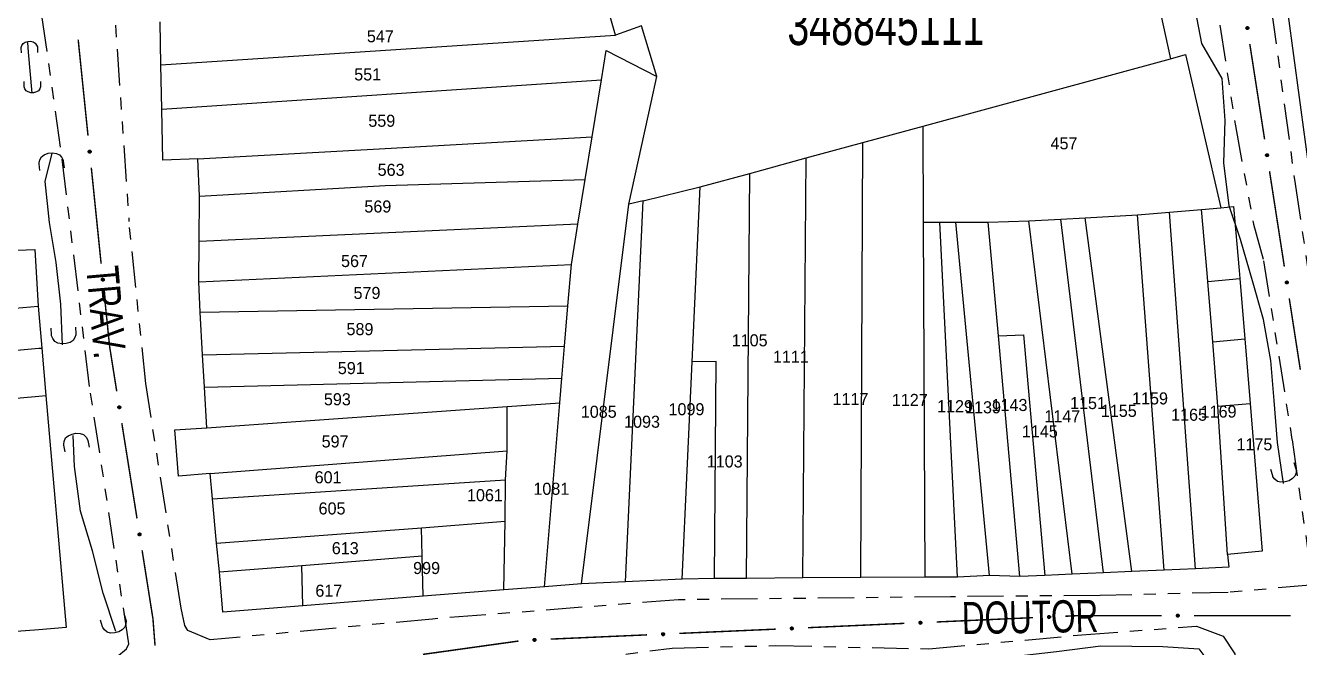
# Model space of a CAD drawing. Extents: x 203851 to 204958, y 4839055 to 4839989.
# Drawn here: x 204635.2 to 204793.5, y 4839349.2 to 4839426.6 of the extents above; entities that cross this region are included whole.
import ezdxf
from ezdxf.enums import TextEntityAlignment as Align

# ---------------------------------------------------------------- set-up
doc = ezdxf.new("R2010")
doc.units = 0
doc.header["$LTSCALE"] = 1.5
doc.header["$MEASUREMENT"] = 0
doc.linetypes.add('TRACO_05', pattern=[11, 7, -1, 0.5, -1, 0.5, -1])
doc.linetypes.add('TRACO_25', pattern=[8, 3, -1, 1, -1, 1, -1])
for name, color, linetype in [('CD_MALHA_LOTES', 7, 'CONTINUOUS'), ('CD_TXT_QUADRA', 2, 'CONTINUOUS'), ('HD-VALAS-DRENOS', 170, 'CONTINUOUS'), ('RU-QUADRA', 210, 'CONTINUOUS'), ('SV-BUEIRO-VALA', 7, 'CONTINUOUS'), ('SV-EIXO-RUA-N-PAV', 6, 'CONTINUOUS'), ('SV-PONTE-BUEIRO', 251, 'CONTINUOUS'), ('SV-RUA-NAO-PAV', 7, 'CONTINUOUS'), ('SV-TXT-RUA-N-PAV', 7, 'CONTINUOUS'), ('Th_NmrPort', 1, 'CONTINUOUS')]:
    doc.layers.add(name, color=color, linetype=linetype)
doc.styles.add('ARIAL', font='ARIAL.SHX')

# ---------------------------------------------------------------- blocks, each defined once
blk = doc.blocks.new('COD119', base_point=(204392.29, 4839324.84))
at = {"layer": 'SV-PONTE-BUEIRO'}
blk.add_lwpolyline([(204390.78, 4839322.84), (204390.78, 4839323.673333), (204390.78, 4839323.798333), (204390.905833, 4839324.131667), (204391.1575, 4839324.506667), (204391.535, 4839324.715), (204392.038333, 4839324.84), (204392.541667, 4839324.84), (204393.045, 4839324.715), (204393.4225, 4839324.506667), (204393.674167, 4839324.131667), (204393.8, 4839323.798333), (204393.8, 4839323.673333), (204393.8, 4839322.84)], dxfattribs=at)
blk = doc.blocks.new('COD120', base_point=(204091.84, 4839277.8))
at = {"layer": 'SV-PONTE-BUEIRO'}
blk.add_lwpolyline([(204090.84, 4839276.4), (204090.84, 4839276.983333), (204090.84, 4839277.070833), (204090.923333, 4839277.304167), (204091.09, 4839277.566667), (204091.34, 4839277.7125), (204091.673333, 4839277.8), (204092.006667, 4839277.8), (204092.34, 4839277.7125), (204092.59, 4839277.566667), (204092.756667, 4839277.304167), (204092.84, 4839277.070833), (204092.84, 4839276.983333), (204092.84, 4839276.4)], dxfattribs=at)

msp = doc.modelspace()

# ---------------------------------------------------------------- linework, layer by layer
at = {"layer": 'CD_MALHA_LOTES', "linetype": 'Continuous', "flags": 128}
for points in [[(204801.17, 4839365.7), (204794.91, 4839407.16), (204787.15, 4839464.67), (204780.73, 4839513.09), (204829.52, 4839518.93), (204843.04, 4839511.73), (204897.05, 4839446.86), (204923.6, 4839412.88), (204935.86, 4839376.04)], [(204770.29, 4839455.19), (204777.46, 4839422.43)], [(204708.5, 4839425.38), (204707.1, 4839430.33)], [(204652.01, 4839421.69), (204651.91, 4839427.03)], [(204713.65, 4839420.24), (204711.72, 4839426.52), (204708.5, 4839425.38)], [(204652.01, 4839421.69), (204708.5, 4839425.38)], [(204706.75, 4839419.82), (204707.34, 4839423.45)], [(204707.34, 4839423.45), (204713.65, 4839420.24)], [(204777.46, 4839422.43), (204779.31, 4839422.94), (204783.72, 4839403.91)], [(204652.12, 4839416.18), (204652.01, 4839421.69)], [(204746.73, 4839414.04), (204777.46, 4839422.43)], [(204652.12, 4839416.18), (204706.75, 4839419.82)], [(204705.61, 4839412.72), (204706.75, 4839419.82)], [(204712.93, 4839416.97), (204713.65, 4839420.24)], [(204652.25, 4839409.82), (204652.12, 4839416.18)], [(204710.15, 4839404.35), (204712.93, 4839416.97)], [(204739.22, 4839412), (204746.73, 4839414.04)], [(204746.78, 4839402.11), (204746.73, 4839414.04)], [(204679.86, 4839411.27), (204705.61, 4839412.72)], [(204704.73, 4839407.41), (204705.61, 4839412.72)], [(204732.2, 4839410.09), (204739.22, 4839412)], [(204738.97, 4839357.91), (204739.22, 4839412)], [(204656.6, 4839409.97), (204652.25, 4839409.82)], [(204656.6, 4839409.97), (204679.86, 4839411.27)], [(204656.79, 4839405.34), (204656.6, 4839409.97)], [(204725.18, 4839408.18), (204732.2, 4839410.09)], [(204731.79, 4839357.87), (204732.2, 4839410.09)], [(204656.79, 4839405.34), (204679.89, 4839406.65), (204704.73, 4839407.41)], [(204703.83, 4839401.88), (204704.73, 4839407.41)], [(204719.03, 4839406.51), (204725.18, 4839408.18)], [(204724.79, 4839357.82), (204725.18, 4839408.18)], [(204656.76, 4839399.69), (204656.79, 4839405.34)], [(204711.94, 4839404.75), (204719.03, 4839406.51)], [(204718.02, 4839384.76), (204719.03, 4839406.51)], [(204704.26, 4839357.15), (204710.15, 4839404.35)], [(204709.75, 4839357.41), (204711.94, 4839404.75)], [(204711.94, 4839404.75), (204710.15, 4839404.35)], [(204777.34, 4839403.36), (204781.32, 4839403.68)], [(204781.32, 4839403.68), (204783.72, 4839403.91)], [(204782.1, 4839394.72), (204782.02, 4839395.75), (204781.32, 4839403.68)], [(204783.72, 4839403.91), (204785.3, 4839404.06)], [(204785.3, 4839404.06), (204786, 4839396.09), (204786.08, 4839395.09)], [(204703.83, 4839401.88), (204656.76, 4839399.69)], [(204703.01, 4839396.84), (204703.83, 4839401.88)], [(204746.78, 4839402.11), (204748.78, 4839402.11)], [(204746.97, 4839357.96), (204746.78, 4839402.11)], [(204748.78, 4839402.11), (204750.79, 4839402.11)], [(204750.97, 4839357.99), (204748.78, 4839402.11)], [(204750.79, 4839402.11), (204754.82, 4839402.13)], [(204754.96, 4839358.18), (204750.79, 4839402.11)], [(204754.82, 4839402.13), (204759.84, 4839402.28)], [(204756.08, 4839387.97), (204754.82, 4839402.13)], [(204759.84, 4839402.28), (204763.84, 4839402.5)], [(204765.24, 4839358.34), (204759.84, 4839402.28)], [(204763.84, 4839402.5), (204766.85, 4839402.66)], [(204769.14, 4839358.51), (204763.84, 4839402.5)], [(204766.85, 4839402.66), (204773.35, 4839403.01)], [(204772.65, 4839358.66), (204766.85, 4839402.66)], [(204773.35, 4839403.01), (204777.34, 4839403.36)], [(204776.65, 4839358.84), (204773.35, 4839403.01)], [(204780.56, 4839359.01), (204777.34, 4839403.36)], [(204634.2, 4839398.63), (204636.33, 4839398.7)], [(204636.33, 4839398.7), (204636.75, 4839391.66)], [(204656.73, 4839394.7), (204656.76, 4839399.69)], [(204656.73, 4839394.7), (204703.01, 4839396.84)], [(204702.59, 4839391.72), (204703.01, 4839396.84)], [(204656.89, 4839390.94), (204656.73, 4839394.7)], [(204782.1, 4839394.72), (204786.08, 4839395.09)], [(204782.7, 4839387.24), (204782.1, 4839394.72)], [(204786.08, 4839395.09), (204786.69, 4839387.62)], [(204590.98, 4839387.67), (204636.75, 4839391.66)], [(204636.75, 4839391.66), (204636.83, 4839390.7)], [(204656.89, 4839390.94), (204702.59, 4839391.72)], [(204657.18, 4839385.61), (204656.89, 4839390.94)], [(204702.17, 4839386.71), (204702.59, 4839391.72)], [(204636.83, 4839390.7), (204637.2, 4839386.46)], [(204756.08, 4839387.97), (204759.18, 4839388.1), (204761.85, 4839358.19)], [(204758.74, 4839358.05), (204756.08, 4839387.97)], [(204782.7, 4839387.24), (204786.69, 4839387.62)], [(204786.69, 4839387.62), (204787.34, 4839379.56)], [(204600.17, 4839383.1), (204636.83, 4839386.43)], [(204636.83, 4839386.43), (204637.2, 4839386.46)], [(204637.2, 4839386.46), (204637.72, 4839380.55)], [(204657.18, 4839385.61), (204702.17, 4839386.71)], [(204701.84, 4839382.7), (204702.17, 4839386.71)], [(204783.35, 4839379.23), (204782.7, 4839387.24)], [(204657.41, 4839381.61), (204657.18, 4839385.61)], [(204716.78, 4839357.74), (204718.02, 4839384.76)], [(204720.79, 4839357.8), (204721, 4839384.8), (204718.02, 4839384.76)], [(204657.41, 4839381.61), (204701.84, 4839382.7)], [(204657.71, 4839376.56), (204657.41, 4839381.61)], [(204701.58, 4839379.64), (204701.84, 4839382.7)], [(204600.54, 4839377.24), (204636.83, 4839380.47)], [(204636.83, 4839380.47), (204637.72, 4839380.55)], [(204637.72, 4839380.55), (204640.24, 4839351.7), (204636.83, 4839351.44)], [(204657.71, 4839376.56), (204695.02, 4839379.21)], [(204695.02, 4839379.21), (204701.58, 4839379.64)], [(204695.03, 4839373.66), (204695.02, 4839379.21)], [(204699.68, 4839356.79), (204701.58, 4839379.64)], [(204783.35, 4839379.23), (204787.34, 4839379.56)], [(204784.54, 4839360.79), (204783.35, 4839379.23)], [(204787.34, 4839379.56), (204788.86, 4839361.2)], [(204658.12, 4839370.86), (204654.2, 4839370.53), (204653.72, 4839376.28), (204657.71, 4839376.56)], [(204658.12, 4839370.86), (204695.03, 4839373.66)], [(204694.83, 4839370.07), (204695.03, 4839373.66)], [(204658.41, 4839367.71), (204658.12, 4839370.86)], [(204658.41, 4839367.71), (204694.83, 4839370.07)], [(204694.78, 4839364.93), (204694.83, 4839370.07)], [(204658.93, 4839362.22), (204658.41, 4839367.71)], [(204658.93, 4839362.22), (204684.4, 4839364.11)], [(204684.4, 4839364.11), (204694.78, 4839364.93)], [(204684.49, 4839360.61), (204684.4, 4839364.11)], [(204694.63, 4839356.39), (204694.78, 4839364.93)], [(204659.27, 4839358.62), (204658.93, 4839362.22)], [(204788.86, 4839361.2), (204784.54, 4839360.79)], [(204784.54, 4839360.79), (204784.7, 4839359.21)], [(204659.27, 4839358.62), (204669.51, 4839359.43)], [(204669.51, 4839359.43), (204684.49, 4839360.61)], [(204669.64, 4839354.42), (204669.51, 4839359.43)], [(204684.61, 4839355.6), (204684.49, 4839360.61)], [(204784.7, 4839359.21), (204780.56, 4839359.01)], [(204659.71, 4839353.64), (204659.27, 4839358.62)], [(204716.78, 4839357.74), (204709.75, 4839357.41)], [(204720.79, 4839357.8), (204716.78, 4839357.74)], [(204724.79, 4839357.82), (204720.79, 4839357.8)], [(204731.79, 4839357.87), (204724.79, 4839357.82)], [(204738.97, 4839357.91), (204731.79, 4839357.87)], [(204746.97, 4839357.96), (204738.97, 4839357.91)], [(204750.97, 4839357.99), (204746.97, 4839357.96)], [(204754.96, 4839358.18), (204750.97, 4839357.99)], [(204758.74, 4839358.05), (204754.96, 4839358.18)], [(204761.85, 4839358.19), (204758.74, 4839358.05)], [(204765.24, 4839358.34), (204761.85, 4839358.19)], [(204769.14, 4839358.51), (204765.24, 4839358.34)], [(204772.65, 4839358.66), (204769.14, 4839358.51)], [(204776.65, 4839358.84), (204772.65, 4839358.66)], [(204780.56, 4839359.01), (204776.65, 4839358.84)], [(204694.63, 4839356.39), (204684.61, 4839355.6)], [(204699.68, 4839356.79), (204694.63, 4839356.39)], [(204704.26, 4839357.15), (204699.68, 4839356.79)], [(204709.75, 4839357.41), (204704.26, 4839357.15)], [(204669.64, 4839354.42), (204659.71, 4839353.64)], [(204684.61, 4839355.6), (204669.64, 4839354.42)], [(204636.83, 4839351.44), (204611.2, 4839349.53)]]:
    msp.add_lwpolyline(points, dxfattribs=at)
at = {"layer": 'HD-VALAS-DRENOS', "linetype": 'TRACO_05'}
for points in [[(204791.49, 4839369.61, 2.32), (204790.75, 4839374.73, 2.49), (204790.33, 4839379.93, 2.49), (204789.94, 4839384.92, 2.49), (204789.02, 4839389.99, 2.49), (204787.66, 4839394.83, 2.49), (204786.16, 4839399.94, 2.49), (204784.75, 4839404.16, 2.49), (204784.1, 4839409.48, 2.49), (204784.26, 4839414.76, 2.49), (204783.87, 4839419.98, 2.49), (204781.34, 4839424.31, 2.49), (204780.37, 4839429.51, 2.49), (204779.29, 4839435, 2.49), (204778.52, 4839440.2, 2.55), (204777.69, 4839445.54, 2.65), (204777.16, 4839450.58, 2.69), (204776.59, 4839455.96, 2.69), (204775.89, 4839461.22, 2.69), (204775.07, 4839466.38, 2.69), (204774.28, 4839471.33, 2.69), (204773.66, 4839476.38, 2.69)], [(204636.01, 4839418.15, 5.24), (204635.54, 4839423.24, 5.22), (204635.46, 4839424.44, 5.22)], [(204639.77, 4839386.85, 3.89), (204639.56, 4839391.9, 3.89), (204638.98, 4839397.1, 3.89), (204638.18, 4839402.05, 3.89), (204637.64, 4839407.18, 3.89), (204638.48, 4839410.7, 3.91)], [(204646.4, 4839351.2, 3.87), (204644.85, 4839355.98, 3.83), (204643.51, 4839361.24, 3.83), (204642.02, 4839366.18, 3.83), (204641.27, 4839371.72, 3.83), (204641.12, 4839375.58, 3.83)], [(204749.57, 4839347.57, 3.34), (204755.7, 4839347.86, 3.33), (204763.28, 4839348.72, 3.01), (204768.81, 4839349.42, 2.95), (204776.49, 4839349.34, 2.95), (204780.97, 4839349.08, 2.95), (204782.08, 4839347.56, 2.94), (204782.36, 4839346.27, 2.94), (204783.15, 4839335.13, 2.94), (204784.12, 4839328.39, 2.84)]]:
    msp.add_polyline3d(points, dxfattribs=at)
at = {"layer": 'RU-QUADRA', "linetype": 'Continuous', "flags": 128}
msp.add_lwpolyline([(204780.73, 4839513.09), (204829.52, 4839518.93), (204843.04, 4839511.73), (204897.05, 4839446.86), (204923.6, 4839412.88), (204935.86, 4839376.04), (204909.8, 4839373.97), (204891.59, 4839372.52), (204878.95, 4839371.51), (204871.32, 4839371.02), (204830.12, 4839367.56), (204819.91, 4839366.76), (204801.17, 4839365.7), (204794.91, 4839407.16), (204787.15, 4839464.67)], close=True, dxfattribs=at)
for points in [[(204770.29, 4839455.19), (204777.46, 4839422.43), (204779.31, 4839422.94), (204783.72, 4839403.91), (204785.3, 4839404.06), (204786, 4839396.09), (204786.08, 4839395.09), (204786.69, 4839387.62), (204787.34, 4839379.56), (204788.86, 4839361.2), (204784.54, 4839360.79), (204784.7, 4839359.21), (204780.56, 4839359.01), (204776.65, 4839358.84), (204772.65, 4839358.66), (204769.14, 4839358.51), (204765.24, 4839358.34), (204761.85, 4839358.19), (204758.74, 4839358.05), (204754.96, 4839358.18), (204750.97, 4839357.99), (204746.97, 4839357.96), (204738.97, 4839357.91), (204731.79, 4839357.87), (204724.79, 4839357.82), (204720.79, 4839357.8), (204716.78, 4839357.74), (204709.75, 4839357.41), (204704.26, 4839357.15), (204699.68, 4839356.79), (204694.63, 4839356.39), (204684.61, 4839355.6), (204669.64, 4839354.42), (204659.71, 4839353.64), (204659.27, 4839358.62), (204658.93, 4839362.22), (204658.41, 4839367.71), (204658.12, 4839370.86), (204654.2, 4839370.53), (204653.72, 4839376.28), (204657.71, 4839376.56), (204657.41, 4839381.61), (204657.18, 4839385.61), (204656.89, 4839390.94), (204656.73, 4839394.7), (204656.76, 4839399.69), (204656.79, 4839405.34), (204656.6, 4839409.97), (204652.25, 4839409.82), (204652.12, 4839416.18), (204652.01, 4839421.69), (204651.91, 4839427.03)], [(204634.2, 4839398.63), (204636.33, 4839398.7), (204636.75, 4839391.66), (204636.83, 4839390.7), (204637.2, 4839386.46), (204637.72, 4839380.55), (204640.24, 4839351.7), (204636.83, 4839351.44), (204611.2, 4839349.53)]]:
    msp.add_lwpolyline(points, dxfattribs=at)
at = {"layer": 'SV-EIXO-RUA-N-PAV'}
for points in [[(204787.09, 4839426.4), (204787.13, 4839426.37), (204787.15, 4839426.34), (204787.17, 4839426.3), (204787.18, 4839426.27), (204787.18, 4839426.23), (204787.17, 4839426.2), (204787.16, 4839426.16), (204787.13, 4839426.12), (204787.1, 4839426.09), (204787.06, 4839426.07), (204787.03, 4839426.07), (204786.99, 4839426.06), (204786.96, 4839426.07), (204786.92, 4839426.09), (204786.88, 4839426.12), (204786.85, 4839426.15), (204786.84, 4839426.18), (204786.83, 4839426.22), (204786.83, 4839426.25), (204786.83, 4839426.29), (204786.85, 4839426.33), (204786.88, 4839426.37), (204786.91, 4839426.39), (204786.94, 4839426.41), (204786.98, 4839426.42), (204787.01, 4839426.42), (204787.05, 4839426.41), (204787.09, 4839426.4)], [(204643.25, 4839411.03), (204643.29, 4839411), (204643.32, 4839410.96), (204643.33, 4839410.93), (204643.33, 4839410.89), (204643.34, 4839410.86), (204643.33, 4839410.82), (204643.31, 4839410.79), (204643.28, 4839410.75), (204643.25, 4839410.72), (204643.21, 4839410.71), (204643.18, 4839410.7), (204643.14, 4839410.7), (204643.11, 4839410.71), (204643.07, 4839410.73), (204643.03, 4839410.76), (204643, 4839410.79), (204642.99, 4839410.82), (204642.98, 4839410.86), (204642.98, 4839410.9), (204642.99, 4839410.93), (204643.01, 4839410.97), (204643.04, 4839411.01), (204643.07, 4839411.03), (204643.11, 4839411.05), (204643.14, 4839411.05), (204643.18, 4839411.05), (204643.21, 4839411.05), (204643.25, 4839411.03)], [(204789.54, 4839410.59), (204789.58, 4839410.56), (204789.61, 4839410.53), (204789.62, 4839410.49), (204789.63, 4839410.46), (204789.63, 4839410.42), (204789.63, 4839410.39), (204789.61, 4839410.35), (204789.58, 4839410.31), (204789.55, 4839410.28), (204789.52, 4839410.26), (204789.48, 4839410.26), (204789.45, 4839410.25), (204789.41, 4839410.26), (204789.37, 4839410.28), (204789.33, 4839410.3), (204789.3, 4839410.34), (204789.29, 4839410.37), (204789.28, 4839410.4), (204789.28, 4839410.44), (204789.28, 4839410.48), (204789.3, 4839410.52), (204789.33, 4839410.55), (204789.36, 4839410.58), (204789.39, 4839410.6), (204789.43, 4839410.6), (204789.46, 4839410.61), (204789.5, 4839410.6), (204789.54, 4839410.59)], [(204644.88, 4839395.11), (204644.92, 4839395.08), (204644.95, 4839395.05), (204644.96, 4839395.01), (204644.97, 4839394.98), (204644.97, 4839394.94), (204644.96, 4839394.91), (204644.94, 4839394.87), (204644.91, 4839394.83), (204644.88, 4839394.81), (204644.84, 4839394.79), (204644.81, 4839394.78), (204644.78, 4839394.78), (204644.74, 4839394.79), (204644.7, 4839394.81), (204644.66, 4839394.84), (204644.64, 4839394.87), (204644.62, 4839394.91), (204644.62, 4839394.94), (204644.62, 4839394.98), (204644.62, 4839395.01), (204644.64, 4839395.05), (204644.67, 4839395.09), (204644.71, 4839395.12), (204644.74, 4839395.13), (204644.77, 4839395.13), (204644.81, 4839395.14), (204644.85, 4839395.13), (204644.88, 4839395.11)], [(204791.99, 4839394.78), (204792.03, 4839394.75), (204792.06, 4839394.71), (204792.07, 4839394.68), (204792.08, 4839394.65), (204792.08, 4839394.61), (204792.08, 4839394.58), (204792.06, 4839394.54), (204792.04, 4839394.5), (204792, 4839394.47), (204791.97, 4839394.45), (204791.93, 4839394.44), (204791.9, 4839394.44), (204791.86, 4839394.45), (204791.82, 4839394.46), (204791.78, 4839394.49), (204791.76, 4839394.53), (204791.74, 4839394.56), (204791.73, 4839394.59), (204791.73, 4839394.63), (204791.74, 4839394.67), (204791.75, 4839394.7), (204791.78, 4839394.74), (204791.81, 4839394.77), (204791.85, 4839394.79), (204791.88, 4839394.79), (204791.91, 4839394.8), (204791.95, 4839394.79), (204791.99, 4839394.78)], [(204646.92, 4839379.25), (204646.96, 4839379.23), (204646.99, 4839379.19), (204647.01, 4839379.16), (204647.02, 4839379.13), (204647.02, 4839379.09), (204647.01, 4839379.06), (204647, 4839379.02), (204646.97, 4839378.98), (204646.93, 4839378.95), (204646.9, 4839378.93), (204646.87, 4839378.92), (204646.83, 4839378.92), (204646.8, 4839378.93), (204646.76, 4839378.94), (204646.72, 4839378.97), (204646.69, 4839379), (204646.67, 4839379.04), (204646.67, 4839379.07), (204646.66, 4839379.11), (204646.67, 4839379.14), (204646.68, 4839379.18), (204646.71, 4839379.22), (204646.75, 4839379.25), (204646.78, 4839379.26), (204646.81, 4839379.27), (204646.85, 4839379.27), (204646.88, 4839379.27), (204646.92, 4839379.25)], [(204649.44, 4839363.45), (204649.48, 4839363.42), (204649.51, 4839363.39), (204649.52, 4839363.36), (204649.53, 4839363.32), (204649.53, 4839363.29), (204649.53, 4839363.25), (204649.51, 4839363.22), (204649.48, 4839363.17), (204649.45, 4839363.15), (204649.42, 4839363.13), (204649.38, 4839363.12), (204649.35, 4839363.12), (204649.31, 4839363.13), (204649.27, 4839363.14), (204649.23, 4839363.17), (204649.2, 4839363.2), (204649.19, 4839363.24), (204649.18, 4839363.27), (204649.18, 4839363.31), (204649.18, 4839363.34), (204649.2, 4839363.38), (204649.23, 4839363.42), (204649.26, 4839363.45), (204649.29, 4839363.46), (204649.33, 4839363.47), (204649.36, 4839363.47), (204649.4, 4839363.47), (204649.44, 4839363.45)], [(204762.22, 4839353.13), (204762.26, 4839353.17), (204762.29, 4839353.19), (204762.33, 4839353.2), (204762.36, 4839353.2), (204762.4, 4839353.2), (204762.43, 4839353.19), (204762.47, 4839353.18), (204762.51, 4839353.14), (204762.53, 4839353.11), (204762.54, 4839353.07), (204762.55, 4839353.04), (204762.55, 4839353), (204762.54, 4839352.97), (204762.52, 4839352.93), (204762.48, 4839352.89), (204762.45, 4839352.87), (204762.41, 4839352.86), (204762.38, 4839352.85), (204762.34, 4839352.85), (204762.31, 4839352.86), (204762.27, 4839352.88), (204762.23, 4839352.92), (204762.21, 4839352.95), (204762.2, 4839352.99), (204762.19, 4839353.02), (204762.2, 4839353.06), (204762.2, 4839353.09), (204762.22, 4839353.13)], [(204778.23, 4839353.3), (204778.26, 4839353.34), (204778.3, 4839353.36), (204778.33, 4839353.37), (204778.37, 4839353.37), (204778.4, 4839353.37), (204778.44, 4839353.36), (204778.47, 4839353.34), (204778.51, 4839353.3), (204778.53, 4839353.26), (204778.54, 4839353.23), (204778.54, 4839353.19), (204778.54, 4839353.16), (204778.53, 4839353.12), (204778.51, 4839353.09), (204778.47, 4839353.05), (204778.44, 4839353.03), (204778.4, 4839353.02), (204778.37, 4839353.02), (204778.33, 4839353.02), (204778.3, 4839353.03), (204778.26, 4839353.05), (204778.23, 4839353.09), (204778.2, 4839353.12), (204778.19, 4839353.16), (204778.19, 4839353.19), (204778.19, 4839353.23), (204778.2, 4839353.26), (204778.23, 4839353.3)], [(204730.26, 4839351.71), (204730.29, 4839351.74), (204730.32, 4839351.77), (204730.36, 4839351.78), (204730.39, 4839351.78), (204730.43, 4839351.78), (204730.46, 4839351.77), (204730.5, 4839351.75), (204730.54, 4839351.72), (204730.56, 4839351.68), (204730.57, 4839351.65), (204730.58, 4839351.61), (204730.58, 4839351.58), (204730.57, 4839351.54), (204730.55, 4839351.51), (204730.51, 4839351.47), (204730.48, 4839351.45), (204730.44, 4839351.43), (204730.41, 4839351.43), (204730.37, 4839351.43), (204730.34, 4839351.44), (204730.3, 4839351.46), (204730.27, 4839351.49), (204730.24, 4839351.53), (204730.23, 4839351.56), (204730.23, 4839351.6), (204730.23, 4839351.63), (204730.23, 4839351.67), (204730.26, 4839351.71)], [(204746.24, 4839352.42), (204746.27, 4839352.45), (204746.31, 4839352.48), (204746.34, 4839352.49), (204746.38, 4839352.49), (204746.41, 4839352.49), (204746.45, 4839352.48), (204746.48, 4839352.46), (204746.52, 4839352.43), (204746.54, 4839352.39), (204746.56, 4839352.36), (204746.56, 4839352.32), (204746.56, 4839352.29), (204746.55, 4839352.25), (204746.53, 4839352.22), (204746.5, 4839352.18), (204746.46, 4839352.16), (204746.43, 4839352.15), (204746.39, 4839352.14), (204746.36, 4839352.14), (204746.32, 4839352.15), (204746.28, 4839352.17), (204746.25, 4839352.21), (204746.23, 4839352.24), (204746.21, 4839352.27), (204746.21, 4839352.31), (204746.21, 4839352.34), (204746.22, 4839352.38), (204746.24, 4839352.42)], [(204698.29, 4839350.29), (204698.32, 4839350.32), (204698.36, 4839350.35), (204698.39, 4839350.36), (204698.43, 4839350.36), (204698.46, 4839350.36), (204698.5, 4839350.35), (204698.53, 4839350.33), (204698.57, 4839350.3), (204698.59, 4839350.26), (204698.61, 4839350.23), (204698.61, 4839350.19), (204698.61, 4839350.16), (204698.6, 4839350.12), (204698.58, 4839350.08), (204698.55, 4839350.05), (204698.51, 4839350.02), (204698.48, 4839350.01), (204698.44, 4839350.01), (204698.4, 4839350.01), (204698.37, 4839350.02), (204698.33, 4839350.04), (204698.3, 4839350.07), (204698.27, 4839350.11), (204698.26, 4839350.14), (204698.26, 4839350.18), (204698.26, 4839350.21), (204698.27, 4839350.25), (204698.29, 4839350.29)], [(204714.27, 4839351), (204714.3, 4839351.03), (204714.34, 4839351.06), (204714.38, 4839351.07), (204714.41, 4839351.07), (204714.44, 4839351.07), (204714.48, 4839351.06), (204714.52, 4839351.04), (204714.55, 4839351.01), (204714.58, 4839350.97), (204714.59, 4839350.94), (204714.59, 4839350.9), (204714.59, 4839350.87), (204714.58, 4839350.83), (204714.56, 4839350.8), (204714.53, 4839350.76), (204714.49, 4839350.73), (204714.46, 4839350.72), (204714.42, 4839350.72), (204714.39, 4839350.72), (204714.35, 4839350.73), (204714.32, 4839350.75), (204714.28, 4839350.78), (204714.26, 4839350.82), (204714.25, 4839350.85), (204714.24, 4839350.89), (204714.24, 4839350.92), (204714.25, 4839350.96), (204714.27, 4839351)]]:
    msp.add_lwpolyline(points, close=True, dxfattribs=at)
for points in [[(204786.83, 4839426.29), (204786.88, 4839426.12)], [(204786.83, 4839426.27), (204786.86, 4839426.14)], [(204786.83, 4839426.25), (204786.85, 4839426.15)], [(204786.84, 4839426.3), (204786.9, 4839426.11)], [(204786.85, 4839426.33), (204786.92, 4839426.09)], [(204786.86, 4839426.34), (204786.94, 4839426.08)], [(204786.88, 4839426.37), (204786.96, 4839426.07)], [(204786.89, 4839426.38), (204786.97, 4839426.07)], [(204786.91, 4839426.39), (204786.99, 4839426.06)], [(204786.92, 4839426.4), (204787.01, 4839426.07)], [(204786.94, 4839426.41), (204787.03, 4839426.07)], [(204786.96, 4839426.41), (204787.04, 4839426.07)], [(204786.98, 4839426.42), (204787.06, 4839426.07)], [(204786.99, 4839426.41), (204787.08, 4839426.09)], [(204787.01, 4839426.42), (204787.1, 4839426.09)], [(204787.03, 4839426.41), (204787.11, 4839426.11)], [(204787.05, 4839426.41), (204787.13, 4839426.12)], [(204787.07, 4839426.41), (204787.14, 4839426.14)], [(204787.09, 4839426.4), (204787.16, 4839426.16)], [(204787.11, 4839426.38), (204787.17, 4839426.19)], [(204787.13, 4839426.37), (204787.17, 4839426.2)], [(204787.14, 4839426.35), (204787.17, 4839426.22)], [(204787.15, 4839426.34), (204787.18, 4839426.23)], [(204642.98, 4839410.9), (204643, 4839410.79)], [(204642.99, 4839410.93), (204643.03, 4839410.76)], [(204642.99, 4839410.91), (204643.02, 4839410.78)], [(204643, 4839410.94), (204643.05, 4839410.75)], [(204643.01, 4839410.97), (204643.07, 4839410.73)], [(204643.03, 4839410.98), (204643.09, 4839410.72)], [(204643.04, 4839411.01), (204643.11, 4839410.71)], [(204643.06, 4839411.02), (204643.12, 4839410.71)], [(204643.07, 4839411.03), (204643.14, 4839410.7)], [(204643.09, 4839411.04), (204643.16, 4839410.7)], [(204643.11, 4839411.05), (204643.18, 4839410.7)], [(204643.12, 4839411.05), (204643.19, 4839410.7)], [(204643.14, 4839411.05), (204643.21, 4839410.71)], [(204643.16, 4839411.05), (204643.23, 4839410.72)], [(204643.18, 4839411.05), (204643.25, 4839410.72)], [(204643.19, 4839411.05), (204643.26, 4839410.74)], [(204643.21, 4839411.05), (204643.28, 4839410.75)], [(204643.23, 4839411.04), (204643.29, 4839410.77)], [(204643.25, 4839411.03), (204643.31, 4839410.79)], [(204643.27, 4839411.01), (204643.32, 4839410.81)], [(204643.29, 4839411), (204643.33, 4839410.82)], [(204643.3, 4839410.98), (204643.33, 4839410.85)], [(204643.32, 4839410.96), (204643.34, 4839410.86)], [(204789.28, 4839410.48), (204789.33, 4839410.3)], [(204789.28, 4839410.45), (204789.32, 4839410.33)], [(204789.28, 4839410.44), (204789.3, 4839410.34)], [(204789.29, 4839410.49), (204789.35, 4839410.3)], [(204789.3, 4839410.52), (204789.37, 4839410.28)], [(204789.32, 4839410.53), (204789.39, 4839410.27)], [(204789.33, 4839410.55), (204789.41, 4839410.26)], [(204789.34, 4839410.57), (204789.43, 4839410.26)], [(204789.36, 4839410.58), (204789.45, 4839410.25)], [(204789.38, 4839410.59), (204789.46, 4839410.26)], [(204789.39, 4839410.6), (204789.48, 4839410.26)], [(204789.41, 4839410.6), (204789.5, 4839410.26)], [(204789.43, 4839410.6), (204789.52, 4839410.26)], [(204789.45, 4839410.6), (204789.53, 4839410.28)], [(204789.46, 4839410.61), (204789.55, 4839410.28)], [(204789.48, 4839410.6), (204789.57, 4839410.3)], [(204789.5, 4839410.6), (204789.58, 4839410.31)], [(204789.52, 4839410.59), (204789.6, 4839410.33)], [(204789.54, 4839410.59), (204789.61, 4839410.35)], [(204789.56, 4839410.57), (204789.62, 4839410.38)], [(204789.58, 4839410.56), (204789.63, 4839410.39)], [(204789.59, 4839410.54), (204789.63, 4839410.41)], [(204789.61, 4839410.53), (204789.63, 4839410.42)], [(204644.62, 4839395.01), (204644.66, 4839394.84)], [(204644.62, 4839394.99), (204644.65, 4839394.86)], [(204644.62, 4839394.98), (204644.64, 4839394.87)], [(204644.63, 4839395.03), (204644.68, 4839394.83)], [(204644.64, 4839395.05), (204644.7, 4839394.81)], [(204644.66, 4839395.07), (204644.72, 4839394.8)], [(204644.67, 4839395.09), (204644.74, 4839394.79)], [(204644.69, 4839395.1), (204644.76, 4839394.79)], [(204644.71, 4839395.12), (204644.78, 4839394.78)], [(204644.72, 4839395.12), (204644.79, 4839394.79)], [(204644.74, 4839395.13), (204644.81, 4839394.78)], [(204644.76, 4839395.13), (204644.82, 4839394.79)], [(204644.77, 4839395.13), (204644.84, 4839394.79)], [(204644.79, 4839395.13), (204644.86, 4839394.8)], [(204644.81, 4839395.14), (204644.88, 4839394.81)], [(204644.83, 4839395.13), (204644.9, 4839394.82)], [(204644.85, 4839395.13), (204644.91, 4839394.83)], [(204644.86, 4839395.12), (204644.93, 4839394.85)], [(204644.88, 4839395.11), (204644.94, 4839394.87)], [(204644.9, 4839395.09), (204644.95, 4839394.9)], [(204644.92, 4839395.08), (204644.96, 4839394.91)], [(204644.94, 4839395.06), (204644.96, 4839394.93)], [(204644.95, 4839395.05), (204644.97, 4839394.94)], [(204791.73, 4839394.64), (204791.77, 4839394.52)], [(204791.73, 4839394.63), (204791.76, 4839394.53)], [(204791.74, 4839394.67), (204791.78, 4839394.49)], [(204791.75, 4839394.7), (204791.82, 4839394.46)], [(204791.75, 4839394.68), (204791.8, 4839394.49)], [(204791.77, 4839394.72), (204791.84, 4839394.46)], [(204791.78, 4839394.74), (204791.86, 4839394.45)], [(204791.8, 4839394.75), (204791.88, 4839394.45)], [(204791.81, 4839394.77), (204791.9, 4839394.44)], [(204791.83, 4839394.78), (204791.92, 4839394.45)], [(204791.85, 4839394.79), (204791.93, 4839394.44)], [(204791.86, 4839394.79), (204791.95, 4839394.45)], [(204791.88, 4839394.79), (204791.97, 4839394.45)], [(204791.9, 4839394.79), (204791.99, 4839394.47)], [(204791.91, 4839394.8), (204792, 4839394.47)], [(204791.93, 4839394.79), (204792.02, 4839394.49)], [(204791.95, 4839394.79), (204792.04, 4839394.5)], [(204791.97, 4839394.78), (204792.05, 4839394.52)], [(204791.99, 4839394.78), (204792.06, 4839394.54)], [(204792.01, 4839394.76), (204792.07, 4839394.56)], [(204792.03, 4839394.75), (204792.08, 4839394.58)], [(204792.05, 4839394.73), (204792.08, 4839394.6)], [(204792.06, 4839394.71), (204792.08, 4839394.61)], [(204646.66, 4839379.11), (204646.69, 4839379)], [(204646.67, 4839379.14), (204646.72, 4839378.97)], [(204646.67, 4839379.12), (204646.7, 4839378.99)], [(204646.68, 4839379.18), (204646.76, 4839378.94)], [(204646.68, 4839379.16), (204646.74, 4839378.96)], [(204646.7, 4839379.2), (204646.78, 4839378.94)], [(204646.71, 4839379.22), (204646.8, 4839378.93)], [(204646.73, 4839379.23), (204646.81, 4839378.93)], [(204646.75, 4839379.25), (204646.83, 4839378.92)], [(204646.76, 4839379.25), (204646.85, 4839378.92)], [(204646.78, 4839379.26), (204646.87, 4839378.92)], [(204646.8, 4839379.27), (204646.88, 4839378.93)], [(204646.81, 4839379.27), (204646.9, 4839378.93)], [(204646.83, 4839379.27), (204646.92, 4839378.95)], [(204646.85, 4839379.27), (204646.93, 4839378.95)], [(204646.87, 4839379.27), (204646.95, 4839378.97)], [(204646.88, 4839379.27), (204646.97, 4839378.98)], [(204646.9, 4839379.26), (204646.98, 4839379)], [(204646.92, 4839379.25), (204647, 4839379.02)], [(204646.95, 4839379.24), (204647, 4839379.04)], [(204646.96, 4839379.23), (204647.01, 4839379.06)], [(204646.98, 4839379.21), (204647.01, 4839379.08)], [(204646.99, 4839379.19), (204647.02, 4839379.09)], [(204649.18, 4839363.34), (204649.23, 4839363.17)], [(204649.18, 4839363.32), (204649.22, 4839363.19)], [(204649.18, 4839363.31), (204649.2, 4839363.2)], [(204649.19, 4839363.36), (204649.25, 4839363.16)], [(204649.2, 4839363.38), (204649.27, 4839363.14)], [(204649.22, 4839363.4), (204649.29, 4839363.14)], [(204649.23, 4839363.42), (204649.31, 4839363.13)], [(204649.24, 4839363.43), (204649.33, 4839363.13)], [(204649.26, 4839363.45), (204649.35, 4839363.12)], [(204649.28, 4839363.45), (204649.36, 4839363.12)], [(204649.29, 4839363.46), (204649.38, 4839363.12)], [(204649.31, 4839363.46), (204649.4, 4839363.13)], [(204649.33, 4839363.47), (204649.42, 4839363.13)], [(204649.35, 4839363.47), (204649.43, 4839363.14)], [(204649.36, 4839363.47), (204649.45, 4839363.15)], [(204649.38, 4839363.47), (204649.47, 4839363.17)], [(204649.4, 4839363.47), (204649.48, 4839363.17)], [(204649.42, 4839363.46), (204649.5, 4839363.2)], [(204649.44, 4839363.45), (204649.51, 4839363.22)], [(204649.46, 4839363.44), (204649.52, 4839363.24)], [(204649.48, 4839363.42), (204649.53, 4839363.25)], [(204649.49, 4839363.41), (204649.53, 4839363.28)], [(204649.51, 4839363.39), (204649.53, 4839363.29)], [(204762.19, 4839353.02), (204762.54, 4839353.07)], [(204762.2, 4839353.09), (204762.51, 4839353.14)], [(204762.2, 4839353.07), (204762.51, 4839353.12)], [(204762.2, 4839353.06), (204762.53, 4839353.11)], [(204762.2, 4839353.04), (204762.53, 4839353.09)], [(204762.2, 4839353), (204762.54, 4839353.05)], [(204762.2, 4839352.99), (204762.55, 4839353.04)], [(204762.21, 4839353.11), (204762.48, 4839353.16)], [(204762.21, 4839352.97), (204762.54, 4839353.02)], [(204762.21, 4839352.95), (204762.55, 4839353)], [(204762.22, 4839353.13), (204762.47, 4839353.18)], [(204762.22, 4839352.93), (204762.54, 4839352.98)], [(204762.23, 4839352.92), (204762.54, 4839352.97)], [(204762.24, 4839353.15), (204762.44, 4839353.18)], [(204762.26, 4839353.17), (204762.43, 4839353.19)], [(204762.26, 4839352.9), (204762.52, 4839352.95)], [(204762.27, 4839352.88), (204762.52, 4839352.93)], [(204762.28, 4839353.18), (204762.41, 4839353.2)], [(204762.29, 4839353.19), (204762.4, 4839353.2)], [(204762.29, 4839352.88), (204762.49, 4839352.91)], [(204762.31, 4839352.86), (204762.48, 4839352.89)], [(204762.33, 4839352.86), (204762.46, 4839352.88)], [(204762.34, 4839352.85), (204762.45, 4839352.87)], [(204778.19, 4839353.23), (204778.53, 4839353.26)], [(204778.19, 4839353.19), (204778.54, 4839353.23)], [(204778.19, 4839353.18), (204778.54, 4839353.21)], [(204778.19, 4839353.16), (204778.54, 4839353.19)], [(204778.2, 4839353.26), (204778.51, 4839353.3)], [(204778.2, 4839353.25), (204778.51, 4839353.28)], [(204778.2, 4839353.21), (204778.53, 4839353.25)], [(204778.2, 4839353.14), (204778.54, 4839353.18)], [(204778.2, 4839353.12), (204778.54, 4839353.16)], [(204778.21, 4839353.28), (204778.49, 4839353.32)], [(204778.22, 4839353.11), (204778.53, 4839353.14)], [(204778.23, 4839353.3), (204778.47, 4839353.34)], [(204778.23, 4839353.09), (204778.53, 4839353.12)], [(204778.24, 4839353.32), (204778.45, 4839353.35)], [(204778.25, 4839353.07), (204778.51, 4839353.11)], [(204778.26, 4839353.34), (204778.44, 4839353.36)], [(204778.26, 4839353.05), (204778.51, 4839353.09)], [(204778.28, 4839353.35), (204778.41, 4839353.36)], [(204778.28, 4839353.05), (204778.48, 4839353.07)], [(204778.3, 4839353.36), (204778.4, 4839353.37)], [(204778.3, 4839353.03), (204778.47, 4839353.05)], [(204778.32, 4839353.03), (204778.45, 4839353.04)], [(204778.33, 4839353.02), (204778.44, 4839353.03)], [(204730.23, 4839351.67), (204730.54, 4839351.72)], [(204730.23, 4839351.63), (204730.56, 4839351.68)], [(204730.23, 4839351.62), (204730.56, 4839351.67)], [(204730.23, 4839351.6), (204730.57, 4839351.65)], [(204730.23, 4839351.58), (204730.58, 4839351.63)], [(204730.23, 4839351.56), (204730.58, 4839351.61)], [(204730.24, 4839351.65), (204730.54, 4839351.7)], [(204730.24, 4839351.55), (204730.58, 4839351.6)], [(204730.24, 4839351.53), (204730.58, 4839351.58)], [(204730.25, 4839351.69), (204730.52, 4839351.74)], [(204730.26, 4839351.71), (204730.5, 4839351.75)], [(204730.26, 4839351.51), (204730.57, 4839351.56)], [(204730.27, 4839351.73), (204730.47, 4839351.76)], [(204730.27, 4839351.49), (204730.57, 4839351.54)], [(204730.29, 4839351.74), (204730.46, 4839351.77)], [(204730.29, 4839351.48), (204730.55, 4839351.52)], [(204730.3, 4839351.46), (204730.55, 4839351.51)], [(204730.31, 4839351.76), (204730.44, 4839351.78)], [(204730.32, 4839351.77), (204730.43, 4839351.78)], [(204730.32, 4839351.45), (204730.52, 4839351.49)], [(204730.34, 4839351.44), (204730.51, 4839351.47)], [(204730.36, 4839351.44), (204730.49, 4839351.46)], [(204730.37, 4839351.43), (204730.48, 4839351.45)], [(204746.21, 4839352.34), (204746.54, 4839352.39)], [(204746.21, 4839352.33), (204746.55, 4839352.38)], [(204746.21, 4839352.31), (204746.56, 4839352.36)], [(204746.21, 4839352.29), (204746.56, 4839352.34)], [(204746.21, 4839352.27), (204746.56, 4839352.32)], [(204746.22, 4839352.38), (204746.52, 4839352.43)], [(204746.22, 4839352.36), (204746.53, 4839352.41)], [(204746.22, 4839352.26), (204746.56, 4839352.31)], [(204746.23, 4839352.4), (204746.5, 4839352.45)], [(204746.23, 4839352.24), (204746.56, 4839352.29)], [(204746.24, 4839352.42), (204746.48, 4839352.46)], [(204746.24, 4839352.22), (204746.55, 4839352.27)], [(204746.25, 4839352.21), (204746.55, 4839352.25)], [(204746.26, 4839352.44), (204746.46, 4839352.47)], [(204746.27, 4839352.45), (204746.45, 4839352.48)], [(204746.27, 4839352.19), (204746.54, 4839352.24)], [(204746.28, 4839352.17), (204746.53, 4839352.22)], [(204746.29, 4839352.47), (204746.42, 4839352.49)], [(204746.31, 4839352.48), (204746.41, 4839352.49)], [(204746.31, 4839352.16), (204746.51, 4839352.2)], [(204746.32, 4839352.15), (204746.5, 4839352.18)], [(204746.34, 4839352.15), (204746.47, 4839352.17)], [(204746.36, 4839352.14), (204746.46, 4839352.16)], [(204698.26, 4839350.21), (204698.59, 4839350.26)], [(204698.26, 4839350.2), (204698.59, 4839350.25)], [(204698.26, 4839350.18), (204698.61, 4839350.23)], [(204698.26, 4839350.16), (204698.61, 4839350.21)], [(204698.26, 4839350.14), (204698.61, 4839350.19)], [(204698.27, 4839350.25), (204698.57, 4839350.3)], [(204698.27, 4839350.23), (204698.58, 4839350.28)], [(204698.27, 4839350.12), (204698.61, 4839350.17)], [(204698.27, 4839350.11), (204698.61, 4839350.16)], [(204698.28, 4839350.26), (204698.55, 4839350.31)], [(204698.29, 4839350.29), (204698.53, 4839350.33)], [(204698.29, 4839350.09), (204698.6, 4839350.14)], [(204698.3, 4839350.07), (204698.6, 4839350.12)], [(204698.31, 4839350.3), (204698.51, 4839350.34)], [(204698.32, 4839350.32), (204698.5, 4839350.35)], [(204698.32, 4839350.06), (204698.59, 4839350.1)], [(204698.33, 4839350.04), (204698.58, 4839350.08)], [(204698.34, 4839350.34), (204698.47, 4839350.35)], [(204698.36, 4839350.35), (204698.46, 4839350.36)], [(204698.36, 4839350.03), (204698.55, 4839350.07)], [(204698.37, 4839350.02), (204698.55, 4839350.05)], [(204698.39, 4839350.02), (204698.52, 4839350.04)], [(204698.4, 4839350.01), (204698.51, 4839350.02)], [(204714.24, 4839350.92), (204714.58, 4839350.97)], [(204714.24, 4839350.89), (204714.59, 4839350.94)], [(204714.25, 4839350.96), (204714.55, 4839351.01)], [(204714.25, 4839350.94), (204714.56, 4839350.99)], [(204714.25, 4839350.91), (204714.58, 4839350.96)], [(204714.25, 4839350.87), (204714.59, 4839350.92)], [(204714.25, 4839350.85), (204714.59, 4839350.9)], [(204714.25, 4839350.83), (204714.59, 4839350.89)], [(204714.26, 4839350.98), (204714.53, 4839351.02)], [(204714.26, 4839350.82), (204714.59, 4839350.87)], [(204714.27, 4839351), (204714.52, 4839351.04)], [(204714.27, 4839350.8), (204714.58, 4839350.85)], [(204714.28, 4839350.78), (204714.58, 4839350.83)], [(204714.29, 4839351.02), (204714.49, 4839351.05)], [(204714.3, 4839351.03), (204714.48, 4839351.06)], [(204714.3, 4839350.77), (204714.57, 4839350.81)], [(204714.32, 4839351.05), (204714.45, 4839351.06)], [(204714.32, 4839350.75), (204714.56, 4839350.8)], [(204714.34, 4839351.06), (204714.44, 4839351.07)], [(204714.34, 4839350.74), (204714.54, 4839350.78)], [(204714.35, 4839350.73), (204714.53, 4839350.76)], [(204714.38, 4839350.73), (204714.51, 4839350.75)], [(204714.39, 4839350.72), (204714.49, 4839350.73)]]:
    msp.add_lwpolyline(points, dxfattribs=at)
at = {"layer": 'SV-EIXO-RUA-N-PAV', "const_width": 0.18}
for points in [[(204641.73, 4839424.8), (204642.95, 4839412.86)], [(204787.31, 4839424.26), (204789.15, 4839412.4)], [(204643.36, 4839408.88), (204644.58, 4839396.95)], [(204789.76, 4839408.45), (204791.6, 4839396.59)], [(204644.99, 4839392.97), (204645.6, 4839387)], [(204792.21, 4839392.64), (204793.59, 4839383.75)], [(204645.6, 4839387), (204645.65, 4839386.56)], [(204645.65, 4839386.56), (204646.52, 4839381.07)], [(204647.15, 4839377.12), (204649.04, 4839365.27)], [(204649.67, 4839361.32), (204650.92, 4839353.42)], [(204650.92, 4839353.42), (204651.02, 4839352.81)], [(204651.02, 4839352.81), (204651.28, 4839349.44)], [(204748.39, 4839352.4), (204760.37, 4839352.94)], [(204764.37, 4839353.11), (204765.37, 4839353.16)], [(204765.37, 4839353.16), (204766.08, 4839353.19)], [(204766.08, 4839353.19), (204776.37, 4839353.19)], [(204780.37, 4839353.19), (204792.37, 4839353.19)], [(204716.42, 4839350.98), (204728.41, 4839351.51)], [(204732.4, 4839351.69), (204744.39, 4839352.23)], [(204684.56, 4839348.37), (204696.44, 4839350.03)], [(204700.43, 4839350.27), (204712.42, 4839350.8)]]:
    msp.add_lwpolyline(points, dxfattribs=at)
at = {"layer": 'SV-RUA-NAO-PAV', "linetype": 'TRACO_25'}
for points in [[(204779.62, 4839515.69, 5.62), (204778.63, 4839514, 5.51), (204785.17, 4839464.41, 3.83), (204792.93, 4839406.88, 2.5), (204799.38, 4839364.17, 3.51), (204800.4, 4839358.6, 3.44), (204801.38, 4839357.74, 3.41), (204802.86, 4839357.05, 3.41), (204810.3, 4839356.2, 3.35), (204820.02, 4839355.86, 3.18), (204830.16, 4839355.95, 3), (204835.73, 4839356.05, 3.24), (204870.24, 4839357.76, 3.28), (204899.58, 4839361.24, 3.78), (204917.84, 4839362.27, 3.78), (204922.88, 4839362.19, 3.69), (204936.66, 4839360.45, 3.7), (204942.23, 4839374.23, 3.66), (204941.67, 4839382.65, 3.67)], [(204761.22, 4839513.97, 5.11), (204764.94, 4839511.1, 5.09), (204768.35, 4839506.58, 4.91), (204770.76, 4839501.69, 4.93), (204772.97, 4839493.38, 4.77), (204776.56, 4839474.29, 4.42), (204779.97, 4839450.32, 4.04), (204785.52, 4839414.07, 3.28), (204787.77, 4839401.87, 3.28), (204789.02, 4839397.3, 3.28), (204792.56, 4839375.03, 3.16), (204794.49, 4839361.5, 2.83), (204795.31, 4839357.03, 2.83), (204784.64, 4839356.07, 2.85), (204768.72, 4839355.7, 2.89), (204750.13, 4839355.54, 2.9), (204716.32, 4839355.16, 3.53), (204685.74, 4839352.77, 3.5), (204658.13, 4839350.17, 3.6), (204655.37, 4839351.35, 3.6), (204655, 4839351.98, 3.6), (204654.52, 4839354.12, 3.6), (204650.13, 4839382.04, 4.32), (204648.04, 4839402.19, 5.28)], [(204645.73, 4839435.58, 6.83), (204648.04, 4839402.19, 4.84)], [(204636.82, 4839346.7, 4.3), (204643.78, 4839347.38, 4.3), (204646.54, 4839348.08, 4.27), (204647.75, 4839349.06, 4.29), (204648.02, 4839349.69, 4.29), (204643.15, 4839381.67, 4.75), (204639.55, 4839411.45, 5.69), (204636.83, 4839430.62, 6.72)], [(204681.18, 4839183.32, 3.3), (204679.31, 4839184.94, 3.3), (204678.21, 4839188.92, 3.3), (204674.71, 4839225.13, 3.82), (204667.7, 4839284.95, 4.24), (204658.61, 4839328.6, 3.87), (204656.25, 4839338.43, 3.87), (204656.62, 4839339.59, 3.87), (204658.58, 4839340.29, 3.87), (204700.85, 4839347.27, 3.71), (204715.55, 4839349.15, 3.59), (204728.39, 4839349.47, 3.53), (204747.42, 4839349.06, 3.22), (204766.44, 4839350.8, 2.98), (204780.68, 4839351.87, 3.01), (204784, 4839350.65, 3.01), (204785.44, 4839348.44, 3.01), (204786.51, 4839329.21, 3.02), (204792.36, 4839284.26, 2.91), (204797.7, 4839251.33, 2.7), (204803.63, 4839210.77, 2.61), (204807.36, 4839183.44, 3.1), (204807.05, 4839182.49, 3.1)]]:
    msp.add_polyline3d(points, dxfattribs=at)

# ---------------------------------------------------------------- block references
at = {"layer": 'SV-BUEIRO-VALA'}
for p, rotation in [((204635.63, 4839424.59, 7.43), 2), ((204636.03, 4839418.21, 7.43), 180)]:
    msp.add_blockref('COD120', p, dxfattribs=dict(at, rotation=rotation))
at = {"layer": 'SV-PONTE-BUEIRO'}
for p, rotation in [((204638.26, 4839410.7, 7.43), 6), ((204639.98, 4839387, 7.43), 183), ((204641.21, 4839375.82, 7.43), 11), ((204791.94, 4839369.88, 3.65), 197), ((204646.52, 4839351.11, 7.43), 196)]:
    msp.add_blockref('COD119', p, dxfattribs=dict(at, rotation=rotation))

# ---------------------------------------------------------------- texts
at = {"layer": 'CD_TXT_QUADRA', "style": 'ARIAL', "width": 0.7}
msp.add_text('348845111', height=5, dxfattribs=at).set_placement((204729.85, 4839424.13))
at = {"layer": 'SV-TXT-RUA-N-PAV', "style": 'ARIAL', "width": 0.7}
for s, rotation, p in [('TRAV.', 275, (204642.72, 4839396.47)), ('DOUTOR', 1, (204751.56, 4839350.88))]:
    msp.add_text(s, height=4, rotation=rotation, dxfattribs=at).set_placement(p)
at = {"layer": 'Th_NmrPort', "color": 1}
for s, p in [('547', (204677.6, 4839425.23)), ('551', (204676.03, 4839420.48)), ('559', (204677.78, 4839414.72)), ('457', (204762.55, 4839411.92)), ('563', (204678.94, 4839408.62)), ('569', (204677.29, 4839404.06)), ('567', (204674.39, 4839397.28)), ('579', (204675.94, 4839393.31)), ('589', (204675.07, 4839388.81)), ('1105', (204722.93, 4839387.42)), ('1111', (204728.06, 4839385.38)), ('591', (204673.99, 4839383.97)), ('593', (204672.26, 4839380.09)), ('1117', (204735.47, 4839380.12)), ('1127', (204742.83, 4839380.01)), ('1129', (204748.45, 4839379.23)), ('1139', (204751.93, 4839379.09)), ('1143', (204755.22, 4839379.38)), ('1151', (204764.97, 4839379.62)), ('1159', (204772.68, 4839380.2)), ('1085', (204704.18, 4839378.54)), ('1099', (204715.08, 4839378.85)), ('1147', (204761.78, 4839377.98)), ('1155', (204768.8, 4839378.65)), ('1165', (204777.53, 4839378.17)), ('1169', (204781.2, 4839378.56)), ('1093', (204709.56, 4839377.3)), ('1145', (204758.99, 4839376.1)), ('597', (204671.98, 4839374.85)), ('1175', (204785.65, 4839374.49)), ('1103', (204719.83, 4839372.36)), ('601', (204671.11, 4839370.39)), ('1061', (204690.04, 4839368.17)), ('1081', (204698.29, 4839368.96)), ('605', (204671.6, 4839366.52)), ('613', (204673.24, 4839361.58)), ('999', (204683.35, 4839359.11)), ('617', (204671.2, 4839356.29))]:
    msp.add_text(s, height=1.5, dxfattribs=at).set_placement(p, align=Align.MIDDLE_LEFT)

doc.saveas('drawing.dxf')
